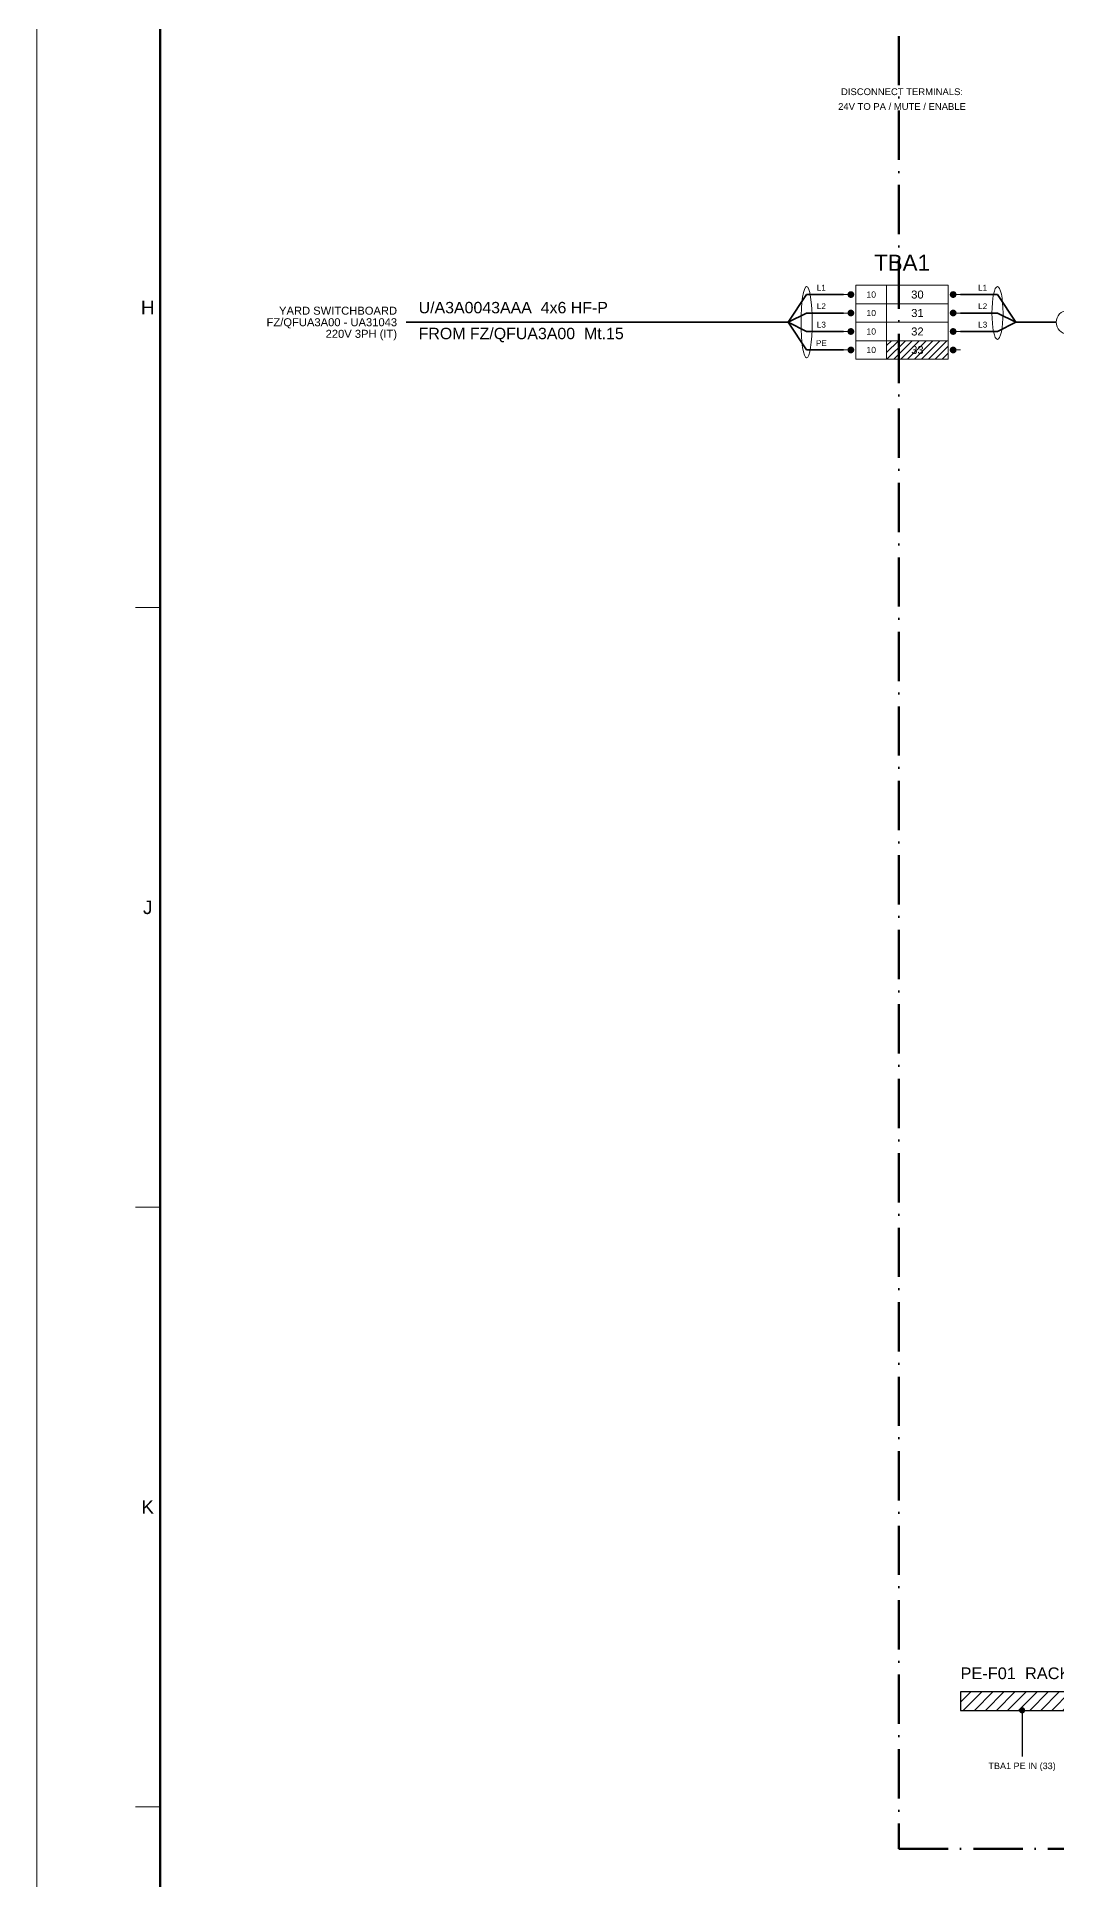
# Model space of a CAD drawing. Header units: millimetres. Extents: x 0 to 841, y 0 to 1189.
# Drawn here: x 0 to 165.5, y 193.1 to 492.4 of the extents above; entities that cross this region are included whole.
import ezdxf
from ezdxf.enums import TextEntityAlignment as Align

# ---------------------------------------------------------------- set-up
doc = ezdxf.new("R2010")
doc.units = ezdxf.units.MM
doc.linetypes.add('AV_DASHDOT', pattern=[12, 8, -2, 0, -2])
for name, color, linetype, lineweight in [('AV-CONN', 7, 'Continuous', 18), ('AV-LABEL', 7, 'Continuous', 18), ('AV-NOTE', 7, 'Continuous', 18), ('AV-TB', 7, 'Continuous', 18), ('AV-TEXT', 7, 'Continuous', 18), ('AV-TEXT-DEV', 7, 'Continuous', 18)]:
    doc.layers.add(name, color=color, linetype=linetype, lineweight=lineweight)
for name, color, linetype, lineweight, true_color in [('AV-FRAME', 7, 'Continuous', 70, 0x7800ff), ('AV-RACK', 7, 'AV_DASHDOT', 50, 0xff00ff), ('AV-ZONE', 7, 'Continuous', 18, 0x7800ff), ('W-PE', 7, 'Continuous', 25, 0x009600), ('W-POWER', 7, 'Continuous', 35, 0xeb8c00)]:
    doc.layers.add(name, color=color, linetype=linetype, lineweight=lineweight, true_color=true_color)
doc.styles.add('AV', font='arial.ttf')

msp = doc.modelspace()

# ---------------------------------------------------------------- hatches: boundary and pattern name
at = {"layer": 'AV-TB', "true_color": 0x009600}
h = msp.add_hatch(dxfattribs=at)
h.set_pattern_fill('ANSI31', scale=0.25)
h.paths.add_polyline_path([(138, 440), (148, 440), (148, 443), (138, 443)])
at = {"layer": 'W-PE', "true_color": 0x009600}
h = msp.add_hatch(dxfattribs=at)
h.set_pattern_fill('ANSI31', scale=0.4)
h.paths.add_polyline_path([(150, 220.5), (310, 220.5), (310, 223.5), (150, 223.5)])

# ---------------------------------------------------------------- linework, layer by layer
at = {"layer": 'AV-CONN'}
for centre, major_axis, ratio in [((125, 446), (0, 5.8), 0.155172), ((156, 447.5), (0, 4.3), 0.209302)]:
    msp.add_ellipse(centre, major_axis=major_axis, ratio=ratio, dxfattribs=at)
at = {"layer": 'AV-FRAME'}
msp.add_lwpolyline([(20, 10), (831, 10), (831, 1179), (20, 1179)], close=True, dxfattribs=at)
at = {"layer": 'AV-LABEL'}
msp.add_lwpolyline([(167.43, 444.1), (185.2, 444.1, 1), (185.2, 447.9), (167.43, 447.9, 1)], format="xyb", close=True, dxfattribs=at)
at = {"layer": 'AV-RACK'}
msp.add_lwpolyline([(140, 198), (712, 198), (712, 1158), (140, 1158)], close=True, dxfattribs=at)
at = {"layer": 'AV-TB'}
for p, q in [((138, 449), (138, 452)), ((132.2, 450.5), (131, 450.5)), ((138, 446), (138, 449)), ((148.8, 450.5), (150, 450.5)), ((132.2, 447.5), (131, 447.5)), ((138, 443), (138, 446)), ((148.8, 447.5), (150, 447.5)), ((132.2, 444.5), (131, 444.5)), ((138, 440), (138, 443)), ((148.8, 444.5), (150, 444.5)), ((132.2, 441.5), (131, 441.5)), ((148.8, 441.5), (150, 441.5))]:
    msp.add_line(p, q, dxfattribs=at)
for points in [[(133, 449), (148, 449), (148, 452), (133, 452)], [(133, 446), (148, 446), (148, 449), (133, 449)], [(133, 443), (148, 443), (148, 446), (133, 446)], [(133, 440), (148, 440), (148, 443), (133, 443)]]:
    msp.add_lwpolyline(points, close=True, dxfattribs=at)
at = {"layer": 'AV-TB', "const_width": 0.55}
for points in [[(131.92, 450.5, 1), (132.47, 450.5, 1)], [(148.53, 450.5, 1), (149.08, 450.5, 1)], [(131.92, 447.5, 1), (132.47, 447.5, 1)], [(148.53, 447.5, 1), (149.08, 447.5, 1)], [(131.92, 444.5, 1), (132.47, 444.5, 1)], [(148.53, 444.5, 1), (149.08, 444.5, 1)], [(131.92, 441.5, 1), (132.47, 441.5, 1)], [(148.53, 441.5, 1), (149.08, 441.5, 1)]]:
    msp.add_lwpolyline(points, format="xyb", close=True, dxfattribs=at)
at = {"layer": 'AV-ZONE'}
for p, q in [((20, 399.67), (16, 399.67)), ((20, 302.25), (16, 302.25)), ((20, 204.83), (16, 204.83))]:
    msp.add_line(p, q, dxfattribs=at)
at = {"layer": 'AV-ZONE', "lineweight": 13}
msp.add_lwpolyline([(0, 0), (841, 0), (841, 1189), (0, 1189)], close=True, dxfattribs=at)
at = {"layer": 'W-PE'}
msp.add_line((160, 220.5), (160, 213), dxfattribs=at)
msp.add_lwpolyline([(150, 220.5), (310, 220.5), (310, 223.5), (150, 223.5)], close=True, dxfattribs=at)
at = {"layer": 'W-PE', "const_width": 0.5}
msp.add_lwpolyline([(159.75, 220.5, 1), (160.25, 220.5, 1)], format="xyb", close=True, dxfattribs=at)
at = {"layer": 'W-POWER'}
for p, q in [((125, 450.5), (122, 446)), ((131, 450.5), (125, 450.5)), ((150, 450.5), (156, 450.5)), ((156, 450.5), (159, 446)), ((122, 446), (60, 446)), ((125, 447.5), (122, 446)), ((125, 444.5), (122, 446)), ((125, 441.5), (122, 446)), ((131, 447.5), (125, 447.5)), ((150, 447.5), (156, 447.5)), ((156, 447.5), (159, 446)), ((156, 444.5), (159, 446)), ((159, 446), (165.53, 446)), ((131, 444.5), (125, 444.5)), ((150, 444.5), (156, 444.5)), ((131, 441.5), (125, 441.5))]:
    msp.add_line(p, q, dxfattribs=at)

# ---------------------------------------------------------------- texts
at = {"layer": 'AV-NOTE', "style": 'AV'}
for s, height, p in [('DISCONNECT TERMINALS:', 1.1, (140.5, 484)), ('24V TO PA / MUTE / ENABLE', 1.1, (140.5, 481.6)), ('TBA1 PE IN (33)', 1.05, (160, 212))]:
    msp.add_text(s, height=height, dxfattribs=at).set_placement(p, align=Align.TOP_CENTER)
for s, p in [('L1', (127.4, 450.85)), ('L1', (153.6, 450.85)), ('L2', (127.4, 447.85)), ('L2', (153.6, 447.85)), ('L3', (127.4, 444.85)), ('L3', (153.6, 444.85)), ('PE', (127.4, 441.85))]:
    msp.add_text(s, height=0.95, dxfattribs=at).set_placement(p, align=Align.BOTTOM_CENTER)
at = {"layer": 'AV-TB', "style": 'AV'}
for s, height, p in [('10', 1, (135.5, 450.5)), ('10', 1, (135.5, 447.5)), ('10', 1, (135.5, 444.5)), ('10', 1, (135.5, 441.5)), ('33', 1.3, (143, 441.5))]:
    msp.add_text(s, height=height, dxfattribs=at).set_placement(p, align=Align.MIDDLE_CENTER)
at = {"layer": 'AV-TB', "true_color": 0x000000, "style": 'AV'}
for s, p in [('30', (143, 450.5)), ('31', (143, 447.5)), ('32', (143, 444.5))]:
    msp.add_text(s, height=1.3, dxfattribs=at).set_placement(p, align=Align.MIDDLE_CENTER)
at = {"layer": 'AV-TEXT', "style": 'AV'}
for s, height, p in [('U/A3A0043AAA  4x6 HF-P', 1.85, (62, 446.9)), ('PE-F01  RACK EARTH BAR (Cu 25x4)', 1.9, (150, 225))]:
    msp.add_text(s, height=height, dxfattribs=at).set_placement(p, align=Align.BOTTOM_LEFT)
for s, p in [('FZ/QFUA3A00 - UA31043', (58.5, 446)), ('YARD SWITCHBOARD', (58.5, 447.88)), ('220V 3PH (IT)', (58.5, 444.12))]:
    msp.add_text(s, height=1.3, dxfattribs=at).set_placement(p, align=Align.MIDDLE_RIGHT)
msp.add_text('FROM FZ/QFUA3A00  Mt.15', height=1.85, dxfattribs=at).set_placement((62, 445.1), align=Align.TOP_LEFT)
at = {"layer": 'AV-TEXT-DEV', "style": 'AV'}
msp.add_text('TBA1', height=2.6, dxfattribs=at).set_placement((140.5, 453.6), align=Align.BOTTOM_CENTER)
at = {"layer": 'AV-ZONE', "true_color": 0x7800ff, "style": 'AV'}
for s, p in [('H', (18, 448.38)), ('J', (18, 350.96)), ('K', (18, 253.54))]:
    msp.add_text(s, height=2.2, dxfattribs=at).set_placement(p, align=Align.MIDDLE_CENTER)

doc.saveas('drawing.dxf')
